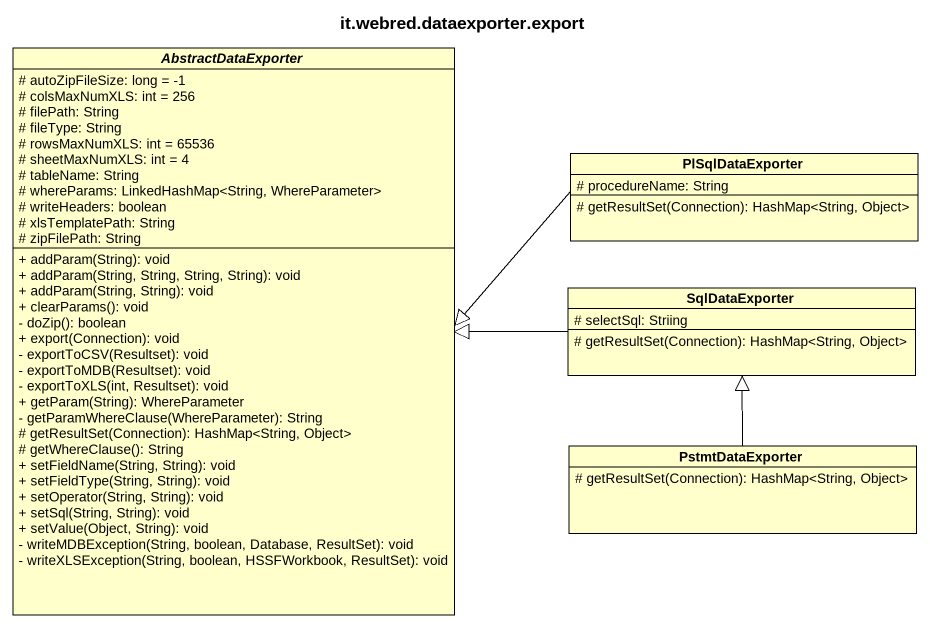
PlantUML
@startuml
title it.webred.dataexporter.export
hide circle
hide empty members
skinparam classAttributeIconSize 0
abstract class AbstractDataExporter {
  # autoZipFileSize: long = -1
  # colsMaxNumXLS: int = 256
  # filePath: String
  # fileType: String
  # rowsMaxNumXLS: int = 65536
  # sheetMaxNumXLS: int = 4
  # tableName: String
  # whereParams: LinkedHashMap<String, WhereParameter>
  # writeHeaders: boolean
  # xlsTemplatePath: String
  # zipFilePath: String
  + addParam(String): void
  + addParam(String, String, String, String): void
  + addParam(String, String): void
  + clearParams(): void
  - doZip(): boolean
  + export(Connection): void
  - exportToCSV(Resultset): void
  - exportToMDB(Resultset): void
  - exportToXLS(int, Resultset): void
  + getParam(String): WhereParameter
  - getParamWhereClause(WhereParameter): String
  # getResultSet(Connection): HashMap<String, Object>
  # getWhereClause(): String
  + setFieldName(String, String): void
  + setFieldType(String, String): void
  + setOperator(String, String): void
  + setSql(String, String): void
  + setValue(Object, String): void
  - writeMDBException(String, boolean, Database, ResultSet): void
  - writeXLSException(String, boolean, HSSFWorkbook, ResultSet): void
}
class PlSqlDataExporter {
  # procedureName: String
  # getResultSet(Connection): HashMap<String, Object>
}
class SqlDataExporter {
  # selectSql: Striing
  # getResultSet(Connection): HashMap<String, Object>
}
class PstmtDataExporter {
  # getResultSet(Connection): HashMap<String, Object>
}
PlSqlDataExporter -left-|> AbstractDataExporter
SqlDataExporter -left-|> AbstractDataExporter
PstmtDataExporter -up-|> SqlDataExporter
@enduml
